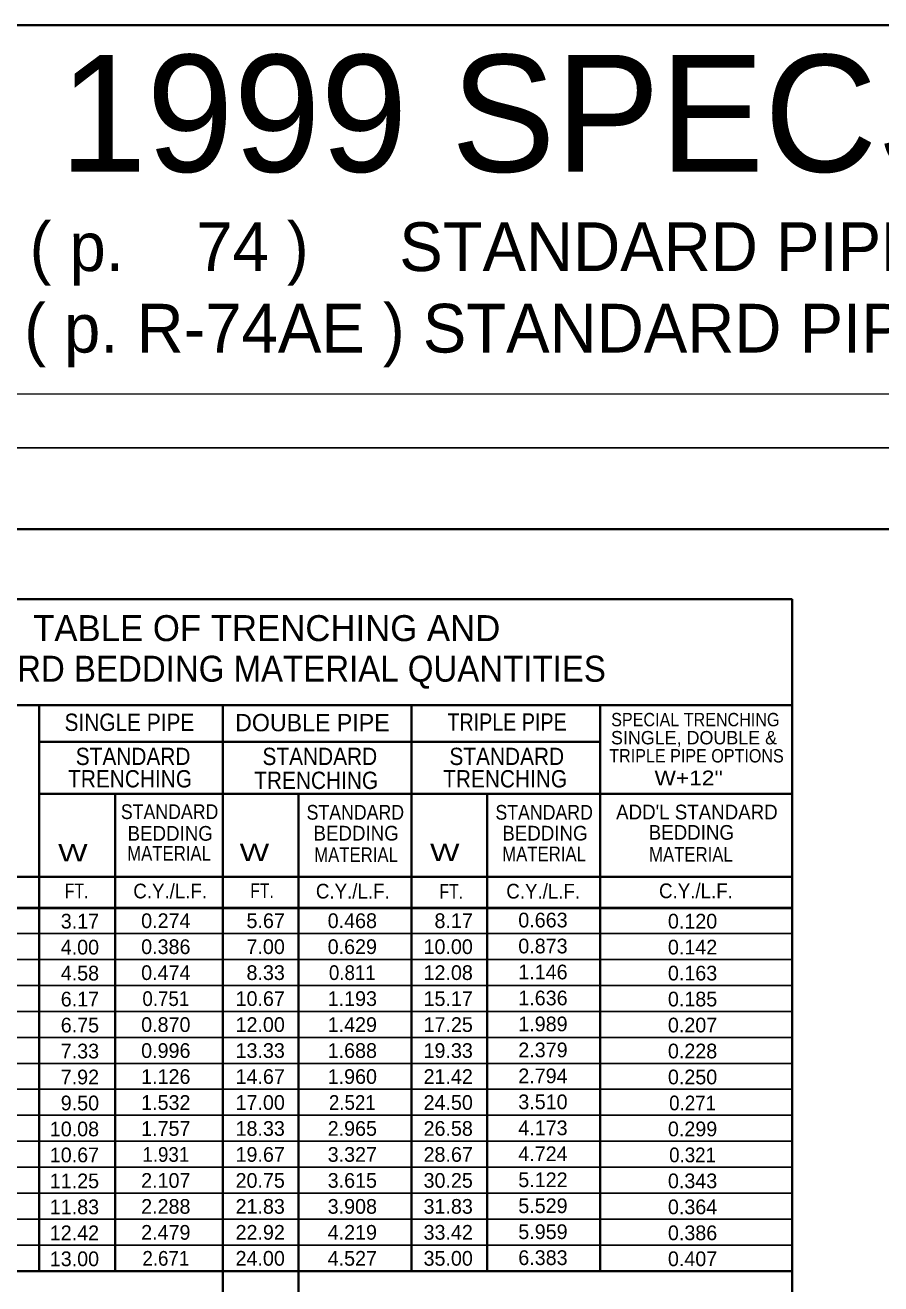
# Model space of a CAD drawing. Extents: x -63 to 307, y 317 to 587.
# Drawn here: x 7.7 to 86.7, y 471.2 to 587.5 of the extents above; entities that cross this region are included whole.
import ezdxf
from ezdxf.enums import TextEntityAlignment as Align

# ---------------------------------------------------------------- set-up
doc = ezdxf.new("R2010")
doc.units = 0
doc.header["$LTSCALE"] = 0.54
doc.layers.add('1', color=7, linetype='Continuous', lineweight=13)
doc.layers.add('25', color=7, linetype='Continuous', lineweight=35)

msp = doc.modelspace()

# ---------------------------------------------------------------- linework, layer by layer
at = {"layer": '1'}
msp.add_line((-58.365, 553.4337), (301.608, 553.4337), dxfattribs=at)
at = {"layer": '1', "lineweight": 40}
msp.add_line((-28.3672, 540.9349), (296.6082, 540.9349), dxfattribs=at)
at = {"layer": '1', "lineweight": 35}
for p, q in [((-18.9056, 534.4633), (78.5253, 534.4633)), ((78.5253, 534.4633), (78.5253, 397.6323)), ((-18.9056, 524.69), (78.418, 524.69)), ((9.0498, 524.69), (9.0498, 472.415)), ((25.9753, 524.69), (25.9753, 397.6323)), ((43.3978, 524.69), (43.3978, 472.415)), ((60.8253, 524.69), (60.8253, 472.415)), ((9.0498, 521.2871), (60.8253, 521.2871)), ((78.418, 516.4906), (9.0498, 516.4906)), ((16.0448, 516.4906), (16.0448, 472.415)), ((32.9766, 516.4906), (32.9766, 397.6323)), ((50.3928, 516.4906), (50.3928, 472.415)), ((-16.0277, 508.8161), (78.418, 508.8161)), ((-18.9056, 505.9382), (78.418, 505.9382)), ((-18.9056, 472.415), (78.418, 472.415))]:
    msp.add_line(p, q, dxfattribs=at)
at = {"layer": '1', "lineweight": 25}
for p, q in [((-16.0277, 503.5926), (78.418, 503.5926)), ((-16.0277, 501.1943), (78.418, 501.1943)), ((-16.0277, 498.796), (78.418, 498.796)), ((-16.0277, 496.3978), (78.418, 496.3978)), ((-16.0277, 493.9995), (78.418, 493.9995)), ((-16.0277, 491.6013), (78.418, 491.6013)), ((-16.0277, 489.2029), (78.418, 489.2029)), ((-16.0277, 486.8047), (78.418, 486.8047)), ((-16.0277, 484.4064), (78.418, 484.4064)), ((-16.0277, 482.0081), (78.418, 482.0081)), ((-16.0277, 479.6098), (78.418, 479.6098)), ((-16.0277, 477.2116), (78.418, 477.2116)), ((-16.0277, 474.8133), (78.418, 474.8133))]:
    msp.add_line(p, q, dxfattribs=at)
for points in [[(-43.3661, 328.4509), (-43.3661, 548.4342), (301.608, 548.4342)], [(-16.0277, 505.9908), (60.8253, 505.9908), (78.418, 505.9908)]]:
    msp.add_lwpolyline(points, dxfattribs=at)
at = {"layer": '25'}
msp.add_lwpolyline([(-63.2988, 317.1454), (307.2297, 317.1454), (307.2297, 587.4658), (-63.2988, 587.4658)], close=True, dxfattribs=at)

# ---------------------------------------------------------------- texts
at = {"layer": '1'}
for s, height, p in [('TABLE OF TRENCHING AND', 2.398, (8.4791, 530.5897)), (' DOUBLE PIPE ', 1.599, (26.5303, 522.265))]:
    msp.add_text(s, height=height, dxfattribs=at).set_placement(p)
for s, height, width, p in [('STANDARD BEDDING MATERIAL QUANTITIES', 2.398, 0.95, (-5.3535, 526.843)), ('SINGLE PIPE', 1.599, 0.9, (11.3791, 522.2959)), ('TRIPLE PIPE ', 1.599, 0.85, (46.7124, 522.3215)), ('STANDARD', 1.599, 0.9, (12.4136, 519.1457)), ('STANDARD', 1.599, 0.9, (29.6468, 519.1457)), ('STANDARD', 1.599, 0.9, (46.8993, 519.1457)), ('TRENCHING', 1.599, 0.9, (11.7057, 517.0769)), ('TRENCHING', 1.599, 0.9, (28.8825, 516.9349)), ('TRENCHING', 1.599, 0.9, (46.3182, 517.0769)), ("W+12''", 1.359, 1.15, (65.8303, 517.2752)), ('STANDARD', 1.359, 0.9, (16.5762, 514.1569)), ('STANDARD', 1.359, 0.9, (33.7182, 514.1013)), ('STANDARD', 1.359, 0.9, (51.1448, 514.1013)), ("ADD'L STANDARD", 1.359, 0.95, (62.2834, 514.1301)), ('BEDDING', 1.359, 0.95, (17.1969, 512.1567)), ('BEDDING', 1.359, 0.95, (34.3565, 512.1746)), ('BEDDING', 1.359, 0.95, (51.7832, 512.1746)), ('BEDDING', 1.359, 0.95, (65.2928, 512.2462)), (' W', 1.599, 1.35, (9.985, 510.256)), ('MATERIAL', 1.359, 0.85, (17.162, 510.3197)), (' W', 1.599, 1.35, (26.7397, 510.2876)), ('MATERIAL', 1.359, 0.85, (34.4193, 510.187)), (' W', 1.599, 1.35, (44.3081, 510.2876)), ('MATERIAL', 1.359, 0.85, (51.7715, 510.2614)), ('MATERIAL', 1.359, 0.85, (65.3223, 510.2158)), ('FT.', 1.359, 0.8, (11.4041, 506.8484)), ('C.Y./L.F.', 1.359, 0.95, (17.7245, 506.8335)), ('FT.', 1.359, 0.8, (28.5193, 506.8634)), ('C.Y./L.F.', 1.359, 0.95, (34.5743, 506.8207)), ('FT.', 1.359, 0.8, (45.9814, 506.7925)), ('C.Y./L.F.', 1.359, 0.95, (52.148, 506.8172)), ('C.Y./L.F.', 1.359, 0.95, (66.2447, 506.8513))]:
    msp.add_text(s, height=height, dxfattribs=dict(at, width=width)).set_placement(p)
at = {"layer": '1', "width": 0.9}
for s, p in [('SPECIAL TRENCHING', (69.5934, 522.7248)), ('TRIPLE PIPE OPTIONS', (69.7021, 519.3838))]:
    msp.add_text(s, height=1.235, dxfattribs=at).set_placement(p, align=Align.CENTER)
at = {"layer": '1'}
msp.add_text('SINGLE, DOUBLE & ', height=1.235, dxfattribs=at).set_placement((69.702, 521.0553), align=Align.CENTER)
at = {"layer": '25'}
for s, height, p in [('1999 SPECS - FINAL ENGLISH', 10.8, (10.9109, 573.9264)), ('( p.    74 )     STANDARD PIPE INSTALLATIONS - ( SPI- 2- 4 ) - FINAL ENGLISH ( 2/4/97 ) ', 4.5, (8.1587, 564.7598)), ('( p. R-74AE ) STANDARD PIPE INSTALLATIONS - ( SPI-3-00E ) - FINAL ENGLISH ( 7/1/99 )', 4.5, (7.6573, 557.2354))]:
    msp.add_text(s, height=height, dxfattribs=at).set_placement(p)
for s, p in [('3.17', (14.5663, 504.0489)), ('5.67', (31.7102, 504.0932)), ('8.17', (49.0595, 504.0928)), ('4.00', (14.5663, 501.6506)), ('7.00', (31.7102, 501.6948)), ('10.00', (49.0595, 501.6947)), ('4.58', (14.5664, 499.2523)), ('8.33', (31.7102, 499.2966)), ('12.08', (49.0595, 499.2964)), ('6.17', (14.5663, 496.8541)), ('10.67', (31.7101, 496.8983)), ('15.17', (49.0595, 496.8983)), ('6.75', (14.5664, 494.4558)), ('12.00', (31.7101, 494.5)), ('17.25', (49.0595, 494.5)), ('7.33', (14.5663, 492.0575)), ('13.33', (31.7102, 492.1018)), ('19.33', (49.0595, 492.1018)), ('7.92', (14.5663, 489.6593)), ('14.67', (31.7101, 489.7035)), ('21.42', (49.0595, 489.7037)), ('9.50', (14.5663, 487.261)), ('17.00', (31.7101, 487.3053)), ('24.50', (49.0595, 487.3054)), ('10.08', (14.5663, 484.8627)), ('18.33', (31.7102, 484.9069)), ('26.58', (49.0595, 484.9073)), ('10.67', (14.5663, 482.4644)), ('19.67', (31.7101, 482.5087)), ('28.67', (49.0595, 482.509)), ('11.25', (14.5663, 480.0662)), ('20.75', (31.7102, 480.1104)), ('30.25', (49.0595, 480.1108)), ('11.83', (14.5663, 477.6678)), ('21.83', (31.7102, 477.7121)), ('31.83', (49.0595, 477.7127)), ('12.42', (14.5663, 475.2696)), ('22.92', (31.7101, 475.3138)), ('33.42', (49.0595, 475.3144)), ('13.00', (14.5663, 472.8713)), ('24.00', (31.7101, 472.9156)), ('35.00', (49.0595, 472.9163))]:
    msp.add_text(s, height=1.359, dxfattribs=at).set_placement(p, align=Align.RIGHT)
for s, p in [('0.274', (20.7244, 504.0917)), ('0.468', (37.9392, 504.0932)), ('0.663', (55.5304, 504.1528)), ('0.120', (69.339, 504.0517)), ('0.386', (20.7244, 501.6933)), ('0.629', (37.9392, 501.6948)), ('0.873', (55.5304, 501.7547)), ('0.142', (69.3391, 501.6534)), ('0.474', (20.7244, 499.2951)), ('1.146', (55.5303, 499.3564)), ('0.163', (69.3391, 499.2551)), ('1.193', (37.9391, 496.8983)), ('1.636', (55.5303, 496.9583)), ('0.185', (69.3391, 496.8568)), ('0.870', (20.7245, 494.4985)), ('1.429', (37.9392, 494.5)), ('1.989', (55.5303, 494.56)), ('0.207', (69.3391, 494.4586)), ('0.996', (20.7244, 492.1003)), ('1.688', (37.9392, 492.1018)), ('2.379', (55.5303, 492.1618)), ('0.228', (69.3391, 492.0603)), ('1.126', (20.7244, 489.702)), ('1.960', (37.9391, 489.7035)), ('2.794', (55.5303, 489.7637)), ('0.250', (69.339, 489.662)), ('1.532', (20.7244, 487.3038)), ('3.510', (55.5303, 487.3654)), ('1.757', (20.7243, 484.9054)), ('2.965', (37.9392, 484.9069)), ('4.173', (55.5304, 484.9673)), ('0.299', (69.3391, 484.8655)), ('3.327', (37.9391, 482.5087)), ('4.724', (55.5303, 482.569)), ('2.107', (20.7243, 480.1089)), ('3.615', (37.9392, 480.1104)), ('5.122', (55.5303, 480.1708)), ('0.343', (69.3391, 480.0689)), ('2.288', (20.7244, 477.7106)), ('3.908', (37.9392, 477.7121)), ('5.529', (55.5303, 477.7727)), ('0.364', (69.3392, 477.6707)), ('2.479', (20.7244, 475.3123)), ('4.219', (37.9392, 475.3138)), ('5.959', (55.5303, 475.3744)), ('0.386', (69.3391, 475.2723)), ('4.527', (37.9391, 472.9156)), ('6.383', (55.5304, 472.9763)), ('0.407', (69.3391, 472.8741))]:
    msp.add_text(s, height=1.359, dxfattribs=at).set_placement(p, align=Align.CENTER)
at = {"layer": '25', "width": 0.95}
for s, p in [('0.811', (37.9391, 499.2966)), ('0.751', (20.7245, 496.8968)), ('2.521', (37.9391, 487.3053)), ('0.271', (69.3391, 487.2638)), ('1.931', (20.7245, 482.5072)), ('0.321', (69.3391, 482.4672)), ('2.671', (20.7245, 472.9141))]:
    msp.add_text(s, height=1.359, dxfattribs=at).set_placement(p, align=Align.CENTER)

doc.saveas('drawing.dxf')
